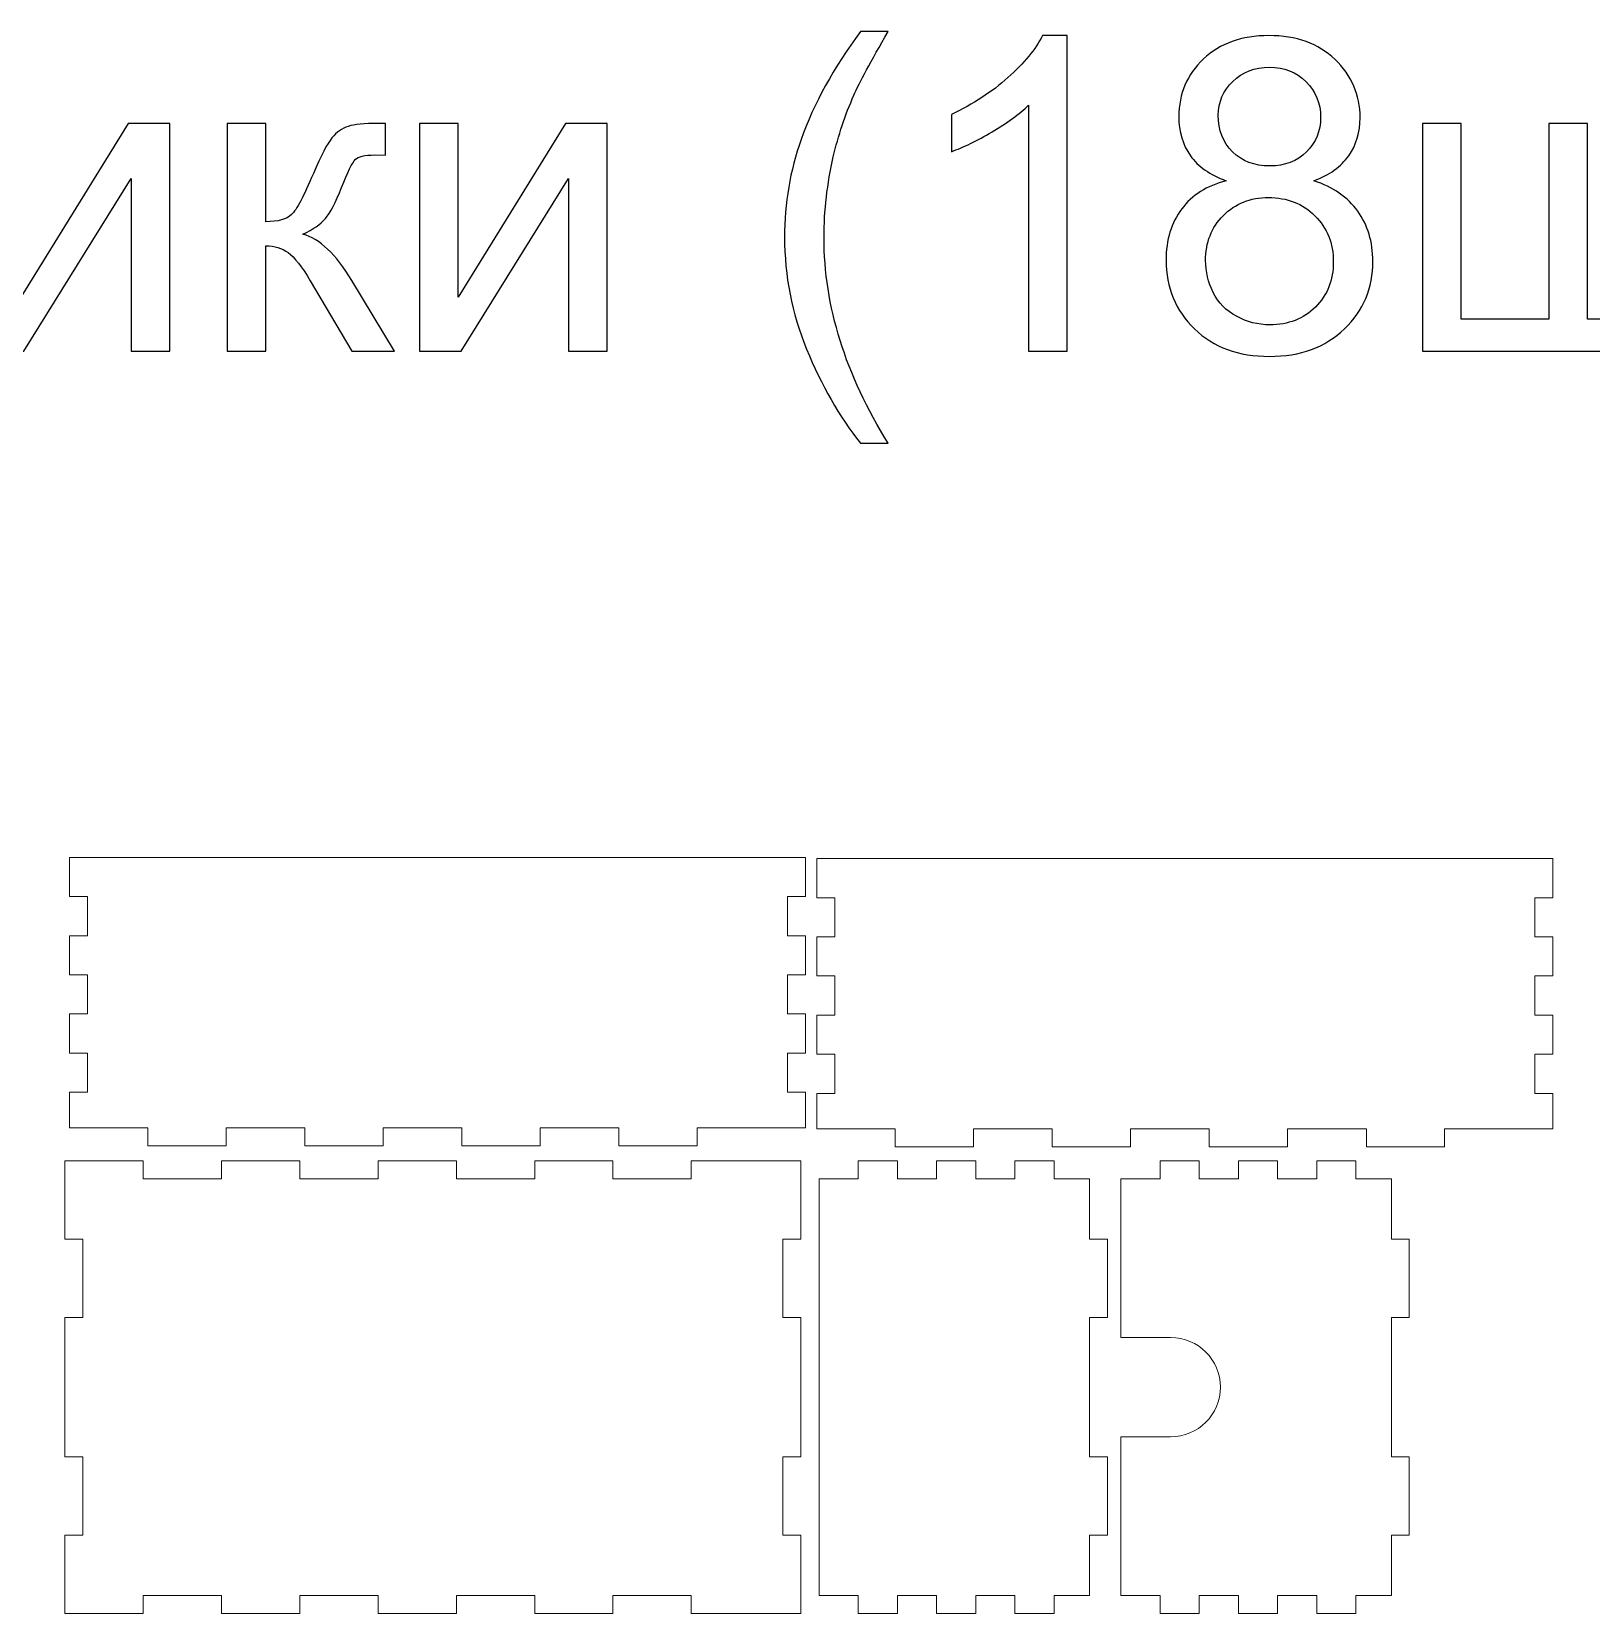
# Model space of a CAD drawing. Header units: centimetres. Extents: x -298 to 0, y -88 to 63.
# Drawn here: x -235.46 to -204.1, y -52.07 to -20.26 of the extents above; entities that cross this region are included whole.
import ezdxf

# ---------------------------------------------------------------- set-up
doc = ezdxf.new("R2010")
doc.units = ezdxf.units.CM
doc.header["$MEASUREMENT"] = 0
doc.layers.add('layer 1', color=7, linetype='Continuous')

msp = doc.modelspace()

# ---------------------------------------------------------------- linework, layer by layer
at = {"layer": 'layer 1', "color": 250}
for points, knots in [([(-218.79414, -28.53623), (-219.22084, -27.99624), (-219.58279, -27.36503), (-219.87853, -26.64112), (-219.87853, -26.64112), (-220.17428, -25.91721), (-220.32141, -25.16682), (-220.32141, -24.39142), (-220.32141, -24.39142), (-220.32141, -23.70723), (-220.21106, -23.05248), (-219.99036, -22.42715), (-219.99036, -22.42715), (-219.7314, -21.7003), (-219.33266, -20.97639), (-218.79414, -20.25543), (-218.79414, -20.25543), (-218.79414, -20.25543), (-218.23797, -20.25543), (-218.23797, -20.25543), (-218.23797, -20.25543), (-218.58521, -20.8528), (-218.81621, -21.27949), (-218.92804, -21.53551), (-218.92804, -21.53551), (-219.10313, -21.9313), (-219.24144, -22.34476), (-219.34149, -22.77586), (-219.34149, -22.77586), (-219.46508, -23.31291), (-219.52688, -23.8529), (-219.52688, -24.39583), (-219.52688, -24.39583), (-219.52688, -25.77743), (-219.09724, -27.15757), (-218.23797, -28.53623), (-218.23797, -28.53623), (-218.23797, -28.53623), (-218.79414, -28.53623), (-218.79414, -28.53623)], [0, 0, 0, 0, 0.09090909, 0.09090909, 0.09090909, 0.09090909, 0.18181818, 0.18181818, 0.18181818, 0.18181818, 0.27272727, 0.27272727, 0.27272727, 0.27272727, 0.36363636, 0.36363636, 0.36363636, 0.36363636, 0.45454545, 0.45454545, 0.45454545, 0.45454545, 0.54545455, 0.54545455, 0.54545455, 0.54545455, 0.63636364, 0.63636364, 0.63636364, 0.63636364, 0.72727273, 0.72727273, 0.72727273, 0.72727273, 0.81818182, 0.81818182, 0.81818182, 0.81818182, 1, 1, 1, 1]), ([(-214.63609, -26.68232), (-214.63609, -26.68232), (-215.41297, -26.68232), (-215.41297, -26.68232), (-215.41297, -26.68232), (-215.41297, -26.68232), (-215.41297, -21.73561), (-215.41297, -21.73561), (-215.41297, -21.73561), (-215.59983, -21.91512), (-215.84554, -22.09315), (-216.14864, -22.27119), (-216.14864, -22.27119), (-216.45174, -22.44922), (-216.72542, -22.58312), (-216.96672, -22.6714), (-216.96672, -22.6714), (-216.96672, -22.6714), (-216.96672, -21.921), (-216.96672, -21.921), (-216.96672, -21.921), (-216.53267, -21.71796), (-216.15306, -21.47077), (-215.82789, -21.17944), (-215.82789, -21.17944), (-215.50272, -20.88958), (-215.27172, -20.60855), (-215.13635, -20.33488), (-215.13635, -20.33488), (-215.13635, -20.33488), (-214.63609, -20.33488), (-214.63609, -20.33488), (-214.63609, -20.33488), (-214.63609, -20.33488), (-214.63609, -26.68232), (-214.63609, -26.68232)], [0, 0, 0, 0, 0.1, 0.1, 0.1, 0.1, 0.2, 0.2, 0.2, 0.2, 0.3, 0.3, 0.3, 0.3, 0.4, 0.4, 0.4, 0.4, 0.5, 0.5, 0.5, 0.5, 0.6, 0.6, 0.6, 0.6, 0.7, 0.7, 0.7, 0.7, 0.8, 0.8, 0.8, 0.8, 1, 1, 1, 1]), ([(-211.44324, -23.25553), (-211.76547, -23.13782), (-212.00383, -22.96861), (-212.15979, -22.75085), (-212.15979, -22.75085), (-212.31429, -22.53162), (-212.39227, -22.26972), (-212.39227, -21.96515), (-212.39227, -21.96515), (-212.39227, -21.50461), (-212.22748, -21.11911), (-211.89789, -20.80571), (-211.89789, -20.80571), (-211.56684, -20.49232), (-211.12837, -20.33488), (-210.57956, -20.33488), (-210.57956, -20.33488), (-210.02927, -20.33488), (-209.58492, -20.49526), (-209.24945, -20.81601), (-209.24945, -20.81601), (-208.91398, -21.13677), (-208.74624, -21.52668), (-208.74624, -21.98722), (-208.74624, -21.98722), (-208.74624, -22.28002), (-208.82275, -22.53603), (-208.97578, -22.75232), (-208.97578, -22.75232), (-209.1288, -22.97008), (-209.36127, -23.13782), (-209.67467, -23.25553), (-209.67467, -23.25553), (-209.2877, -23.38206), (-208.9949, -23.58511), (-208.79333, -23.86761), (-208.79333, -23.86761), (-208.59175, -24.14864), (-208.49023, -24.48411), (-208.49023, -24.87549), (-208.49023, -24.87549), (-208.49023, -25.41548), (-208.6815, -25.86866), (-209.06259, -26.2365), (-209.06259, -26.2365), (-209.44514, -26.60434), (-209.94687, -26.78826), (-210.56926, -26.78826), (-210.56926, -26.78826), (-211.19164, -26.78826), (-211.69337, -26.60434), (-212.07593, -26.23503), (-212.07593, -26.23503), (-212.45701, -25.86572), (-212.64829, -25.40518), (-212.64829, -24.85342), (-212.64829, -24.85342), (-212.64829, -24.44291), (-212.54382, -24.09861), (-212.33489, -23.822), (-212.33489, -23.822), (-212.12595, -23.54391), (-211.82874, -23.35558), (-211.44324, -23.25553)], [0, 0, 0, 0, 0.05882353, 0.05882353, 0.05882353, 0.05882353, 0.11764706, 0.11764706, 0.11764706, 0.11764706, 0.17647059, 0.17647059, 0.17647059, 0.17647059, 0.23529412, 0.23529412, 0.23529412, 0.23529412, 0.29411765, 0.29411765, 0.29411765, 0.29411765, 0.35294118, 0.35294118, 0.35294118, 0.35294118, 0.41176471, 0.41176471, 0.41176471, 0.41176471, 0.47058824, 0.47058824, 0.47058824, 0.47058824, 0.52941176, 0.52941176, 0.52941176, 0.52941176, 0.58823529, 0.58823529, 0.58823529, 0.58823529, 0.64705882, 0.64705882, 0.64705882, 0.64705882, 0.70588235, 0.70588235, 0.70588235, 0.70588235, 0.76470588, 0.76470588, 0.76470588, 0.76470588, 0.82352941, 0.82352941, 0.82352941, 0.82352941, 0.88235294, 0.88235294, 0.88235294, 0.88235294, 1, 1, 1, 1]), ([(-211.59774, -21.93719), (-211.59774, -22.23735), (-211.5021, -22.48159), (-211.31229, -22.6714), (-211.31229, -22.6714), (-211.12102, -22.8612), (-210.87089, -22.95684), (-210.56043, -22.95684), (-210.56043, -22.95684), (-210.2588, -22.95684), (-210.01455, -22.86267), (-209.82475, -22.67434), (-209.82475, -22.67434), (-209.63494, -22.48601), (-209.54078, -22.255), (-209.54078, -21.98133), (-209.54078, -21.98133), (-209.54078, -21.69589), (-209.63789, -21.45606), (-209.83358, -21.26184), (-209.83358, -21.26184), (-210.0278, -21.06762), (-210.27351, -20.97051), (-210.56926, -20.97051), (-210.56926, -20.97051), (-210.86794, -20.97051), (-211.11366, -21.06615), (-211.30788, -21.25595), (-211.30788, -21.25595), (-211.50063, -21.44576), (-211.59774, -21.67234), (-211.59774, -21.93719)], [0, 0, 0, 0, 0.11111111, 0.11111111, 0.11111111, 0.11111111, 0.22222222, 0.22222222, 0.22222222, 0.22222222, 0.33333333, 0.33333333, 0.33333333, 0.33333333, 0.44444444, 0.44444444, 0.44444444, 0.44444444, 0.55555556, 0.55555556, 0.55555556, 0.55555556, 0.66666667, 0.66666667, 0.66666667, 0.66666667, 0.77777778, 0.77777778, 0.77777778, 0.77777778, 1, 1, 1, 1]), ([(-236.45632, -22.10051), (-236.45632, -22.10051), (-235.67944, -22.10051), (-235.67944, -22.10051), (-235.67944, -22.10051), (-235.67944, -22.10051), (-235.67944, -25.59499), (-235.67944, -25.59499), (-235.67944, -25.59499), (-235.67944, -25.59499), (-233.52096, -22.10051), (-233.52096, -22.10051), (-233.52096, -22.10051), (-233.52096, -22.10051), (-232.6867, -22.10051), (-232.6867, -22.10051), (-232.6867, -22.10051), (-232.6867, -22.10051), (-232.6867, -26.68232), (-232.6867, -26.68232), (-232.6867, -26.68232), (-232.6867, -26.68232), (-233.46358, -26.68232), (-233.46358, -26.68232), (-233.46358, -26.68232), (-233.46358, -26.68232), (-233.46358, -23.20991), (-233.46358, -23.20991), (-233.46358, -23.20991), (-233.46358, -23.20991), (-235.61912, -26.68232), (-235.61912, -26.68232), (-235.61912, -26.68232), (-235.61912, -26.68232), (-236.45632, -26.68232), (-236.45632, -26.68232), (-236.45632, -26.68232), (-236.45632, -26.68232), (-236.45632, -22.10051), (-236.45632, -22.10051)], [0, 0, 0, 0, 0.09090909, 0.09090909, 0.09090909, 0.09090909, 0.18181818, 0.18181818, 0.18181818, 0.18181818, 0.27272727, 0.27272727, 0.27272727, 0.27272727, 0.36363636, 0.36363636, 0.36363636, 0.36363636, 0.45454545, 0.45454545, 0.45454545, 0.45454545, 0.54545455, 0.54545455, 0.54545455, 0.54545455, 0.63636364, 0.63636364, 0.63636364, 0.63636364, 0.72727273, 0.72727273, 0.72727273, 0.72727273, 0.81818182, 0.81818182, 0.81818182, 0.81818182, 1, 1, 1, 1]), ([(-231.53316, -22.10051), (-231.53316, -22.10051), (-230.75628, -22.10051), (-230.75628, -22.10051), (-230.75628, -22.10051), (-230.75628, -22.10051), (-230.75628, -24.07802), (-230.75628, -24.07802), (-230.75628, -24.07802), (-230.50909, -24.07802), (-230.33547, -24.03093), (-230.23542, -23.93529), (-230.23542, -23.93529), (-230.13684, -23.84113), (-229.99118, -23.56598), (-229.79696, -23.10839), (-229.79696, -23.10839), (-229.64394, -22.74644), (-229.52034, -22.50808), (-229.42618, -22.39331), (-229.42618, -22.39331), (-229.33054, -22.27854), (-229.22166, -22.20056), (-229.09806, -22.16084), (-229.09806, -22.16084), (-228.973, -22.12111), (-228.77436, -22.10051), (-228.50216, -22.10051), (-228.50216, -22.10051), (-228.50216, -22.10051), (-228.3462, -22.10051), (-228.3462, -22.10051), (-228.3462, -22.10051), (-228.3462, -22.10051), (-228.3462, -22.74055), (-228.3462, -22.74055), (-228.3462, -22.74055), (-228.3462, -22.74055), (-228.56249, -22.73614), (-228.56249, -22.73614), (-228.56249, -22.73614), (-228.76701, -22.73614), (-228.89796, -22.76704), (-228.95534, -22.82736), (-228.95534, -22.82736), (-229.01567, -22.89063), (-229.10836, -23.07896), (-229.23196, -23.39236), (-229.23196, -23.39236), (-229.34966, -23.69252), (-229.45707, -23.89998), (-229.55565, -24.01475), (-229.55565, -24.01475), (-229.65276, -24.12951), (-229.80431, -24.23398), (-230.00883, -24.32962), (-230.00883, -24.32962), (-229.67483, -24.41937), (-229.34525, -24.72983), (-229.02155, -25.26246), (-229.02155, -25.26246), (-229.02155, -25.26246), (-228.16964, -26.68232), (-228.16964, -26.68232), (-228.16964, -26.68232), (-228.16964, -26.68232), (-229.02302, -26.68232), (-229.02302, -26.68232), (-229.02302, -26.68232), (-229.02302, -26.68232), (-229.86317, -25.26687), (-229.86317, -25.26687), (-229.86317, -25.26687), (-230.03237, -24.97996), (-230.17951, -24.79162), (-230.30458, -24.7004), (-230.30458, -24.7004), (-230.43111, -24.60918), (-230.58119, -24.56356), (-230.75628, -24.56356), (-230.75628, -24.56356), (-230.75628, -24.56356), (-230.75628, -26.68232), (-230.75628, -26.68232), (-230.75628, -26.68232), (-230.75628, -26.68232), (-231.53316, -26.68232), (-231.53316, -26.68232), (-231.53316, -26.68232), (-231.53316, -26.68232), (-231.53316, -22.10051), (-231.53316, -22.10051)], [0, 0, 0, 0, 0.04166667, 0.04166667, 0.04166667, 0.04166667, 0.08333333, 0.08333333, 0.08333333, 0.08333333, 0.125, 0.125, 0.125, 0.125, 0.16666667, 0.16666667, 0.16666667, 0.16666667, 0.20833333, 0.20833333, 0.20833333, 0.20833333, 0.25, 0.25, 0.25, 0.25, 0.29166667, 0.29166667, 0.29166667, 0.29166667, 0.33333333, 0.33333333, 0.33333333, 0.33333333, 0.375, 0.375, 0.375, 0.375, 0.41666667, 0.41666667, 0.41666667, 0.41666667, 0.45833333, 0.45833333, 0.45833333, 0.45833333, 0.5, 0.5, 0.5, 0.5, 0.54166667, 0.54166667, 0.54166667, 0.54166667, 0.58333333, 0.58333333, 0.58333333, 0.58333333, 0.625, 0.625, 0.625, 0.625, 0.66666667, 0.66666667, 0.66666667, 0.66666667, 0.70833333, 0.70833333, 0.70833333, 0.70833333, 0.75, 0.75, 0.75, 0.75, 0.79166667, 0.79166667, 0.79166667, 0.79166667, 0.83333333, 0.83333333, 0.83333333, 0.83333333, 0.875, 0.875, 0.875, 0.875, 0.91666667, 0.91666667, 0.91666667, 0.91666667, 1, 1, 1, 1]), ([(-227.66201, -22.10051), (-227.66201, -22.10051), (-226.88513, -22.10051), (-226.88513, -22.10051), (-226.88513, -22.10051), (-226.88513, -22.10051), (-226.88513, -25.59499), (-226.88513, -25.59499), (-226.88513, -25.59499), (-226.88513, -25.59499), (-224.72665, -22.10051), (-224.72665, -22.10051), (-224.72665, -22.10051), (-224.72665, -22.10051), (-223.89239, -22.10051), (-223.89239, -22.10051), (-223.89239, -22.10051), (-223.89239, -22.10051), (-223.89239, -26.68232), (-223.89239, -26.68232), (-223.89239, -26.68232), (-223.89239, -26.68232), (-224.66927, -26.68232), (-224.66927, -26.68232), (-224.66927, -26.68232), (-224.66927, -26.68232), (-224.66927, -23.20991), (-224.66927, -23.20991), (-224.66927, -23.20991), (-224.66927, -23.20991), (-226.82481, -26.68232), (-226.82481, -26.68232), (-226.82481, -26.68232), (-226.82481, -26.68232), (-227.66201, -26.68232), (-227.66201, -26.68232), (-227.66201, -26.68232), (-227.66201, -26.68232), (-227.66201, -22.10051), (-227.66201, -22.10051)], [0, 0, 0, 0, 0.09090909, 0.09090909, 0.09090909, 0.09090909, 0.18181818, 0.18181818, 0.18181818, 0.18181818, 0.27272727, 0.27272727, 0.27272727, 0.27272727, 0.36363636, 0.36363636, 0.36363636, 0.36363636, 0.45454545, 0.45454545, 0.45454545, 0.45454545, 0.54545455, 0.54545455, 0.54545455, 0.54545455, 0.63636364, 0.63636364, 0.63636364, 0.63636364, 0.72727273, 0.72727273, 0.72727273, 0.72727273, 0.81818182, 0.81818182, 0.81818182, 0.81818182, 1, 1, 1, 1]), ([(-207.49118, -22.10051), (-207.49118, -22.10051), (-206.7143, -22.10051), (-206.7143, -22.10051), (-206.7143, -22.10051), (-206.7143, -22.10051), (-206.7143, -26.03787), (-206.7143, -26.03787), (-206.7143, -26.03787), (-206.7143, -26.03787), (-204.94867, -26.03787), (-204.94867, -26.03787), (-204.94867, -26.03787), (-204.94867, -26.03787), (-204.94867, -22.10051), (-204.94867, -22.10051), (-204.94867, -22.10051), (-204.94867, -22.10051), (-204.17179, -22.10051), (-204.17179, -22.10051), (-204.17179, -22.10051), (-204.17179, -22.10051), (-204.17179, -26.03787), (-204.17179, -26.03787), (-204.17179, -26.03787), (-204.17179, -26.03787), (-202.40616, -26.03787), (-202.40616, -26.03787), (-202.40616, -26.03787), (-202.40616, -26.03787), (-202.40616, -22.10051), (-202.40616, -22.10051), (-202.40616, -22.10051), (-202.40616, -22.10051), (-201.62929, -22.10051), (-201.62929, -22.10051), (-201.62929, -22.10051), (-201.62929, -22.10051), (-201.62929, -26.68232), (-201.62929, -26.68232), (-201.62929, -26.68232), (-201.62929, -26.68232), (-207.49118, -26.68232), (-207.49118, -26.68232), (-207.49118, -26.68232), (-207.49118, -26.68232), (-207.49118, -22.10051), (-207.49118, -22.10051)], [0, 0, 0, 0, 0.07692308, 0.07692308, 0.07692308, 0.07692308, 0.15384615, 0.15384615, 0.15384615, 0.15384615, 0.23076923, 0.23076923, 0.23076923, 0.23076923, 0.30769231, 0.30769231, 0.30769231, 0.30769231, 0.38461538, 0.38461538, 0.38461538, 0.38461538, 0.46153846, 0.46153846, 0.46153846, 0.46153846, 0.53846154, 0.53846154, 0.53846154, 0.53846154, 0.61538462, 0.61538462, 0.61538462, 0.61538462, 0.69230769, 0.69230769, 0.69230769, 0.69230769, 0.76923077, 0.76923077, 0.76923077, 0.76923077, 0.84615385, 0.84615385, 0.84615385, 0.84615385, 1, 1, 1, 1]), ([(-211.85375, -24.85931), (-211.85375, -25.08148), (-211.80225, -25.29483), (-211.69926, -25.50229), (-211.69926, -25.50229), (-211.59626, -25.70828), (-211.4403, -25.86866), (-211.23137, -25.98195), (-211.23137, -25.98195), (-211.02391, -26.09525), (-210.80026, -26.15263), (-210.56337, -26.15263), (-210.56337, -26.15263), (-210.18965, -26.15263), (-209.8836, -26.03345), (-209.64377, -25.79509), (-209.64377, -25.79509), (-209.40394, -25.55673), (-209.28476, -25.25363), (-209.28476, -24.88579), (-209.28476, -24.88579), (-209.28476, -24.51207), (-209.40835, -24.20308), (-209.65407, -23.95884), (-209.65407, -23.95884), (-209.90126, -23.71459), (-210.21319, -23.59247), (-210.58838, -23.59247), (-210.58838, -23.59247), (-210.95622, -23.59247), (-211.25785, -23.71312), (-211.49621, -23.95442), (-211.49621, -23.95442), (-211.73457, -24.19572), (-211.85375, -24.49735), (-211.85375, -24.85931)], [0, 0, 0, 0, 0.1, 0.1, 0.1, 0.1, 0.2, 0.2, 0.2, 0.2, 0.3, 0.3, 0.3, 0.3, 0.4, 0.4, 0.4, 0.4, 0.5, 0.5, 0.5, 0.5, 0.6, 0.6, 0.6, 0.6, 0.7, 0.7, 0.7, 0.7, 0.8, 0.8, 0.8, 0.8, 1, 1, 1, 1])]:
    msp.add_open_spline(points, degree=3, knots=knots, dxfattribs=at)
at = {"layer": 'layer 1', "lineweight": 15}
for points in [[(-219.90341, -36.86525), (-219.90341, -36.86525), (-234.70341, -36.86525), (-234.70341, -36.86525)], [(-234.70341, -36.86525), (-234.70341, -36.86525), (-234.70341, -37.65275), (-234.70341, -37.65275)], [(-219.90341, -37.65275), (-219.90341, -37.65275), (-219.90341, -36.86525), (-219.90341, -36.86525)], [(-204.8699, -36.88862), (-204.8699, -36.88862), (-219.6699, -36.88862), (-219.6699, -36.88862)], [(-219.6699, -36.88862), (-219.6699, -36.88862), (-219.6699, -37.67612), (-219.6699, -37.67612)], [(-204.8699, -37.67612), (-204.8699, -37.67612), (-204.8699, -36.88862), (-204.8699, -36.88862)], [(-234.70341, -37.65275), (-234.70341, -37.65275), (-234.34341, -37.65275), (-234.34341, -37.65275)], [(-234.34341, -37.65275), (-234.34341, -37.65275), (-234.34341, -38.44025), (-234.34341, -38.44025)], [(-220.26341, -38.44025), (-220.26341, -38.44025), (-220.26341, -37.65275), (-220.26341, -37.65275)], [(-220.26341, -37.65275), (-220.26341, -37.65275), (-219.90341, -37.65275), (-219.90341, -37.65275)], [(-219.6699, -37.67612), (-219.6699, -37.67612), (-219.3099, -37.67612), (-219.3099, -37.67612)], [(-219.3099, -37.67612), (-219.3099, -37.67612), (-219.3099, -38.46362), (-219.3099, -38.46362)], [(-205.2299, -38.46362), (-205.2299, -38.46362), (-205.2299, -37.67612), (-205.2299, -37.67612)], [(-205.2299, -37.67612), (-205.2299, -37.67612), (-204.8699, -37.67612), (-204.8699, -37.67612)], [(-234.34341, -38.44025), (-234.34341, -38.44025), (-234.70341, -38.44025), (-234.70341, -38.44025)], [(-234.70341, -38.44025), (-234.70341, -38.44025), (-234.70341, -39.22775), (-234.70341, -39.22775)], [(-219.90341, -38.44025), (-219.90341, -38.44025), (-220.26341, -38.44025), (-220.26341, -38.44025)], [(-219.90341, -39.22775), (-219.90341, -39.22775), (-219.90341, -38.44025), (-219.90341, -38.44025)], [(-219.3099, -38.46362), (-219.3099, -38.46362), (-219.6699, -38.46362), (-219.6699, -38.46362)], [(-219.6699, -38.46362), (-219.6699, -38.46362), (-219.6699, -39.25112), (-219.6699, -39.25112)], [(-204.8699, -38.46362), (-204.8699, -38.46362), (-205.2299, -38.46362), (-205.2299, -38.46362)], [(-204.8699, -39.25112), (-204.8699, -39.25112), (-204.8699, -38.46362), (-204.8699, -38.46362)], [(-234.70341, -39.22775), (-234.70341, -39.22775), (-234.34341, -39.22775), (-234.34341, -39.22775)], [(-234.34341, -39.22775), (-234.34341, -39.22775), (-234.34341, -40.01525), (-234.34341, -40.01525)], [(-220.26341, -40.01525), (-220.26341, -40.01525), (-220.26341, -39.22775), (-220.26341, -39.22775)], [(-220.26341, -39.22775), (-220.26341, -39.22775), (-219.90341, -39.22775), (-219.90341, -39.22775)], [(-219.6699, -39.25112), (-219.6699, -39.25112), (-219.3099, -39.25112), (-219.3099, -39.25112)], [(-219.3099, -39.25112), (-219.3099, -39.25112), (-219.3099, -40.03862), (-219.3099, -40.03862)], [(-205.2299, -40.03862), (-205.2299, -40.03862), (-205.2299, -39.25112), (-205.2299, -39.25112)], [(-205.2299, -39.25112), (-205.2299, -39.25112), (-204.8699, -39.25112), (-204.8699, -39.25112)], [(-234.34341, -40.01525), (-234.34341, -40.01525), (-234.70341, -40.01525), (-234.70341, -40.01525)], [(-234.70341, -40.01525), (-234.70341, -40.01525), (-234.70341, -40.80275), (-234.70341, -40.80275)], [(-219.90341, -40.01525), (-219.90341, -40.01525), (-220.26341, -40.01525), (-220.26341, -40.01525)], [(-219.90341, -40.80275), (-219.90341, -40.80275), (-219.90341, -40.01525), (-219.90341, -40.01525)], [(-219.3099, -40.03862), (-219.3099, -40.03862), (-219.6699, -40.03862), (-219.6699, -40.03862)], [(-219.6699, -40.03862), (-219.6699, -40.03862), (-219.6699, -40.82612), (-219.6699, -40.82612)], [(-204.8699, -40.03862), (-204.8699, -40.03862), (-205.2299, -40.03862), (-205.2299, -40.03862)], [(-204.8699, -40.82612), (-204.8699, -40.82612), (-204.8699, -40.03862), (-204.8699, -40.03862)], [(-234.70341, -40.80275), (-234.70341, -40.80275), (-234.34341, -40.80275), (-234.34341, -40.80275)], [(-234.34341, -40.80275), (-234.34341, -40.80275), (-234.34341, -41.59025), (-234.34341, -41.59025)], [(-220.26341, -41.59025), (-220.26341, -41.59025), (-220.26341, -40.80275), (-220.26341, -40.80275)], [(-220.26341, -40.80275), (-220.26341, -40.80275), (-219.90341, -40.80275), (-219.90341, -40.80275)], [(-219.6699, -40.82612), (-219.6699, -40.82612), (-219.3099, -40.82612), (-219.3099, -40.82612)], [(-219.3099, -40.82612), (-219.3099, -40.82612), (-219.3099, -41.61362), (-219.3099, -41.61362)], [(-205.2299, -41.61362), (-205.2299, -41.61362), (-205.2299, -40.82612), (-205.2299, -40.82612)], [(-205.2299, -40.82612), (-205.2299, -40.82612), (-204.8699, -40.82612), (-204.8699, -40.82612)], [(-234.34341, -41.59025), (-234.34341, -41.59025), (-234.70341, -41.59025), (-234.70341, -41.59025)], [(-234.70341, -41.59025), (-234.70341, -41.59025), (-234.70341, -42.30525), (-234.70341, -42.30525)], [(-219.90341, -41.59025), (-219.90341, -41.59025), (-220.26341, -41.59025), (-220.26341, -41.59025)], [(-219.90341, -42.30525), (-219.90341, -42.30525), (-219.90341, -41.59025), (-219.90341, -41.59025)], [(-219.3099, -41.61362), (-219.3099, -41.61362), (-219.6699, -41.61362), (-219.6699, -41.61362)], [(-219.6699, -41.61362), (-219.6699, -41.61362), (-219.6699, -42.32862), (-219.6699, -42.32862)], [(-204.8699, -41.61362), (-204.8699, -41.61362), (-205.2299, -41.61362), (-205.2299, -41.61362)], [(-204.8699, -42.32862), (-204.8699, -42.32862), (-204.8699, -41.61362), (-204.8699, -41.61362)], [(-234.70341, -42.30525), (-234.70341, -42.30525), (-233.12841, -42.30525), (-233.12841, -42.30525)], [(-233.12841, -42.30525), (-233.12841, -42.30525), (-233.12841, -42.66525), (-233.12841, -42.66525)], [(-231.55341, -42.66525), (-231.55341, -42.66525), (-231.55341, -42.30525), (-231.55341, -42.30525)], [(-231.55341, -42.30525), (-231.55341, -42.30525), (-229.97041, -42.30525), (-229.97041, -42.30525)], [(-229.97041, -42.30525), (-229.97041, -42.30525), (-229.97041, -42.66525), (-229.97041, -42.66525)], [(-228.39541, -42.66525), (-228.39541, -42.66525), (-228.39541, -42.30525), (-228.39541, -42.30525)], [(-228.39541, -42.30525), (-228.39541, -42.30525), (-226.81241, -42.30525), (-226.81241, -42.30525)], [(-226.81241, -42.30525), (-226.81241, -42.30525), (-226.81241, -42.66525), (-226.81241, -42.66525)], [(-225.23741, -42.66525), (-225.23741, -42.66525), (-225.23741, -42.30525), (-225.23741, -42.30525)], [(-225.23741, -42.30525), (-225.23741, -42.30525), (-223.65441, -42.30525), (-223.65441, -42.30525)], [(-223.65441, -42.30525), (-223.65441, -42.30525), (-223.65441, -42.66525), (-223.65441, -42.66525)], [(-222.07941, -42.66525), (-222.07941, -42.66525), (-222.07941, -42.30525), (-222.07941, -42.30525)], [(-222.07941, -42.30525), (-222.07941, -42.30525), (-219.90341, -42.30525), (-219.90341, -42.30525)], [(-219.6699, -42.32862), (-219.6699, -42.32862), (-218.0949, -42.32862), (-218.0949, -42.32862)], [(-218.0949, -42.32862), (-218.0949, -42.32862), (-218.0949, -42.68862), (-218.0949, -42.68862)], [(-216.5199, -42.68862), (-216.5199, -42.68862), (-216.5199, -42.32862), (-216.5199, -42.32862)], [(-216.5199, -42.32862), (-216.5199, -42.32862), (-214.9369, -42.32862), (-214.9369, -42.32862)], [(-214.9369, -42.32862), (-214.9369, -42.32862), (-214.9369, -42.68862), (-214.9369, -42.68862)], [(-213.3619, -42.68862), (-213.3619, -42.68862), (-213.3619, -42.32862), (-213.3619, -42.32862)], [(-213.3619, -42.32862), (-213.3619, -42.32862), (-211.7789, -42.32862), (-211.7789, -42.32862)], [(-211.7789, -42.32862), (-211.7789, -42.32862), (-211.7789, -42.68862), (-211.7789, -42.68862)], [(-210.2039, -42.68862), (-210.2039, -42.68862), (-210.2039, -42.32862), (-210.2039, -42.32862)], [(-210.2039, -42.32862), (-210.2039, -42.32862), (-208.6209, -42.32862), (-208.6209, -42.32862)], [(-208.6209, -42.32862), (-208.6209, -42.32862), (-208.6209, -42.68862), (-208.6209, -42.68862)], [(-207.0459, -42.68862), (-207.0459, -42.68862), (-207.0459, -42.32862), (-207.0459, -42.32862)], [(-207.0459, -42.32862), (-207.0459, -42.32862), (-204.8699, -42.32862), (-204.8699, -42.32862)], [(-233.12841, -42.66525), (-233.12841, -42.66525), (-231.55341, -42.66525), (-231.55341, -42.66525)], [(-229.97041, -42.66525), (-229.97041, -42.66525), (-228.39541, -42.66525), (-228.39541, -42.66525)], [(-226.81241, -42.66525), (-226.81241, -42.66525), (-225.23741, -42.66525), (-225.23741, -42.66525)], [(-223.65441, -42.66525), (-223.65441, -42.66525), (-222.07941, -42.66525), (-222.07941, -42.66525)], [(-218.0949, -42.68862), (-218.0949, -42.68862), (-216.5199, -42.68862), (-216.5199, -42.68862)], [(-214.9369, -42.68862), (-214.9369, -42.68862), (-213.3619, -42.68862), (-213.3619, -42.68862)], [(-211.7789, -42.68862), (-211.7789, -42.68862), (-210.2039, -42.68862), (-210.2039, -42.68862)], [(-208.6209, -42.68862), (-208.6209, -42.68862), (-207.0459, -42.68862), (-207.0459, -42.68862)], [(-233.22203, -42.97169), (-233.22203, -42.97169), (-234.79703, -42.97169), (-234.79703, -42.97169)], [(-234.79703, -42.97169), (-234.79703, -42.97169), (-234.79703, -44.54669), (-234.79703, -44.54669)], [(-233.22203, -43.33169), (-233.22203, -43.33169), (-233.22203, -42.97169), (-233.22203, -42.97169)], [(-230.07203, -42.97169), (-230.07203, -42.97169), (-231.64703, -42.97169), (-231.64703, -42.97169)], [(-231.64703, -42.97169), (-231.64703, -42.97169), (-231.64703, -43.33169), (-231.64703, -43.33169)], [(-230.07203, -43.33169), (-230.07203, -43.33169), (-230.07203, -42.97169), (-230.07203, -42.97169)], [(-226.92203, -42.97169), (-226.92203, -42.97169), (-228.49703, -42.97169), (-228.49703, -42.97169)], [(-228.49703, -42.97169), (-228.49703, -42.97169), (-228.49703, -43.33169), (-228.49703, -43.33169)], [(-226.92203, -43.33169), (-226.92203, -43.33169), (-226.92203, -42.97169), (-226.92203, -42.97169)], [(-223.77203, -42.97169), (-223.77203, -42.97169), (-225.34703, -42.97169), (-225.34703, -42.97169)], [(-225.34703, -42.97169), (-225.34703, -42.97169), (-225.34703, -43.33169), (-225.34703, -43.33169)], [(-223.77203, -43.33169), (-223.77203, -43.33169), (-223.77203, -42.97169), (-223.77203, -42.97169)], [(-219.99703, -42.97169), (-219.99703, -42.97169), (-222.19703, -42.97169), (-222.19703, -42.97169)], [(-222.19703, -42.97169), (-222.19703, -42.97169), (-222.19703, -43.33169), (-222.19703, -43.33169)], [(-219.99703, -44.54669), (-219.99703, -44.54669), (-219.99703, -42.97169), (-219.99703, -42.97169)], [(-218.05232, -42.97169), (-218.05232, -42.97169), (-218.83982, -42.97169), (-218.83982, -42.97169)], [(-218.83982, -42.97169), (-218.83982, -42.97169), (-218.83982, -43.33169), (-218.83982, -43.33169)], [(-218.05232, -43.33169), (-218.05232, -43.33169), (-218.05232, -42.97169), (-218.05232, -42.97169)], [(-216.47732, -42.97169), (-216.47732, -42.97169), (-217.26482, -42.97169), (-217.26482, -42.97169)], [(-217.26482, -42.97169), (-217.26482, -42.97169), (-217.26482, -43.33169), (-217.26482, -43.33169)], [(-216.47732, -43.33169), (-216.47732, -43.33169), (-216.47732, -42.97169), (-216.47732, -42.97169)], [(-214.90232, -42.97169), (-214.90232, -42.97169), (-215.68982, -42.97169), (-215.68982, -42.97169)], [(-215.68982, -42.97169), (-215.68982, -42.97169), (-215.68982, -43.33169), (-215.68982, -43.33169)], [(-214.90232, -43.33169), (-214.90232, -43.33169), (-214.90232, -42.97169), (-214.90232, -42.97169)], [(-211.98184, -42.97169), (-211.98184, -42.97169), (-212.76934, -42.97169), (-212.76934, -42.97169)], [(-212.76934, -42.97169), (-212.76934, -42.97169), (-212.76934, -43.33169), (-212.76934, -43.33169)], [(-211.98184, -43.33169), (-211.98184, -43.33169), (-211.98184, -42.97169), (-211.98184, -42.97169)], [(-210.40684, -42.97169), (-210.40684, -42.97169), (-211.19434, -42.97169), (-211.19434, -42.97169)], [(-211.19434, -42.97169), (-211.19434, -42.97169), (-211.19434, -43.33169), (-211.19434, -43.33169)], [(-210.40684, -43.33169), (-210.40684, -43.33169), (-210.40684, -42.97169), (-210.40684, -42.97169)], [(-208.83184, -42.97169), (-208.83184, -42.97169), (-209.61934, -42.97169), (-209.61934, -42.97169)], [(-209.61934, -42.97169), (-209.61934, -42.97169), (-209.61934, -43.33169), (-209.61934, -43.33169)], [(-208.83184, -43.33169), (-208.83184, -43.33169), (-208.83184, -42.97169), (-208.83184, -42.97169)], [(-231.64703, -43.33169), (-231.64703, -43.33169), (-233.22203, -43.33169), (-233.22203, -43.33169)], [(-228.49703, -43.33169), (-228.49703, -43.33169), (-230.07203, -43.33169), (-230.07203, -43.33169)], [(-225.34703, -43.33169), (-225.34703, -43.33169), (-226.92203, -43.33169), (-226.92203, -43.33169)], [(-222.19703, -43.33169), (-222.19703, -43.33169), (-223.77203, -43.33169), (-223.77203, -43.33169)], [(-218.83982, -43.33169), (-218.83982, -43.33169), (-219.62732, -43.33169), (-219.62732, -43.33169)], [(-219.62732, -43.33169), (-219.62732, -43.33169), (-219.62732, -51.71169), (-219.62732, -51.71169)], [(-217.26482, -43.33169), (-217.26482, -43.33169), (-218.05232, -43.33169), (-218.05232, -43.33169)], [(-215.68982, -43.33169), (-215.68982, -43.33169), (-216.47732, -43.33169), (-216.47732, -43.33169)], [(-214.18732, -43.33169), (-214.18732, -43.33169), (-214.90232, -43.33169), (-214.90232, -43.33169)], [(-214.18732, -44.54669), (-214.18732, -44.54669), (-214.18732, -43.33169), (-214.18732, -43.33169)], [(-212.76934, -43.33169), (-212.76934, -43.33169), (-213.55684, -43.33169), (-213.55684, -43.33169)], [(-213.55684, -43.33169), (-213.55684, -43.33169), (-213.55684, -46.52169), (-213.55684, -46.52169)], [(-211.19434, -43.33169), (-211.19434, -43.33169), (-211.98184, -43.33169), (-211.98184, -43.33169)], [(-209.61934, -43.33169), (-209.61934, -43.33169), (-210.40684, -43.33169), (-210.40684, -43.33169)], [(-208.11684, -43.33169), (-208.11684, -43.33169), (-208.83184, -43.33169), (-208.83184, -43.33169)], [(-208.11684, -44.54669), (-208.11684, -44.54669), (-208.11684, -43.33169), (-208.11684, -43.33169)], [(-234.79703, -44.54669), (-234.79703, -44.54669), (-234.43703, -44.54669), (-234.43703, -44.54669)], [(-234.43703, -44.54669), (-234.43703, -44.54669), (-234.43703, -46.12169), (-234.43703, -46.12169)], [(-220.35703, -46.12169), (-220.35703, -46.12169), (-220.35703, -44.54669), (-220.35703, -44.54669)], [(-220.35703, -44.54669), (-220.35703, -44.54669), (-219.99703, -44.54669), (-219.99703, -44.54669)], [(-213.82732, -44.54669), (-213.82732, -44.54669), (-214.18732, -44.54669), (-214.18732, -44.54669)], [(-213.82732, -46.12169), (-213.82732, -46.12169), (-213.82732, -44.54669), (-213.82732, -44.54669)], [(-207.75684, -44.54669), (-207.75684, -44.54669), (-208.11684, -44.54669), (-208.11684, -44.54669)], [(-207.75684, -46.12169), (-207.75684, -46.12169), (-207.75684, -44.54669), (-207.75684, -44.54669)], [(-234.43703, -46.12169), (-234.43703, -46.12169), (-234.79703, -46.12169), (-234.79703, -46.12169)], [(-234.79703, -46.12169), (-234.79703, -46.12169), (-234.79703, -48.92169), (-234.79703, -48.92169)], [(-219.99703, -46.12169), (-219.99703, -46.12169), (-220.35703, -46.12169), (-220.35703, -46.12169)], [(-219.99703, -48.92169), (-219.99703, -48.92169), (-219.99703, -46.12169), (-219.99703, -46.12169)], [(-214.18732, -48.92169), (-214.18732, -48.92169), (-214.18732, -46.12169), (-214.18732, -46.12169)], [(-214.18732, -46.12169), (-214.18732, -46.12169), (-213.82732, -46.12169), (-213.82732, -46.12169)], [(-208.11684, -48.92169), (-208.11684, -48.92169), (-208.11684, -46.12169), (-208.11684, -46.12169)], [(-208.11684, -46.12169), (-208.11684, -46.12169), (-207.75684, -46.12169), (-207.75684, -46.12169)], [(-213.55684, -46.52169), (-213.55684, -46.52169), (-212.55684, -46.52169), (-212.55684, -46.52169)], [(-212.55684, -48.52169), (-212.55684, -48.52169), (-213.55684, -48.52169), (-213.55684, -48.52169)], [(-213.55684, -48.52169), (-213.55684, -48.52169), (-213.55684, -51.71169), (-213.55684, -51.71169)], [(-234.79703, -48.92169), (-234.79703, -48.92169), (-234.43703, -48.92169), (-234.43703, -48.92169)], [(-234.43703, -48.92169), (-234.43703, -48.92169), (-234.43703, -50.49669), (-234.43703, -50.49669)], [(-220.35703, -50.49669), (-220.35703, -50.49669), (-220.35703, -48.92169), (-220.35703, -48.92169)], [(-220.35703, -48.92169), (-220.35703, -48.92169), (-219.99703, -48.92169), (-219.99703, -48.92169)], [(-213.82732, -48.92169), (-213.82732, -48.92169), (-214.18732, -48.92169), (-214.18732, -48.92169)], [(-213.82732, -50.49669), (-213.82732, -50.49669), (-213.82732, -48.92169), (-213.82732, -48.92169)], [(-207.75684, -48.92169), (-207.75684, -48.92169), (-208.11684, -48.92169), (-208.11684, -48.92169)], [(-207.75684, -50.49669), (-207.75684, -50.49669), (-207.75684, -48.92169), (-207.75684, -48.92169)], [(-234.43703, -50.49669), (-234.43703, -50.49669), (-234.79703, -50.49669), (-234.79703, -50.49669)], [(-234.79703, -50.49669), (-234.79703, -50.49669), (-234.79703, -52.07169), (-234.79703, -52.07169)], [(-219.99703, -50.49669), (-219.99703, -50.49669), (-220.35703, -50.49669), (-220.35703, -50.49669)], [(-219.99703, -52.07169), (-219.99703, -52.07169), (-219.99703, -50.49669), (-219.99703, -50.49669)], [(-214.18732, -51.71169), (-214.18732, -51.71169), (-214.18732, -50.49669), (-214.18732, -50.49669)], [(-214.18732, -50.49669), (-214.18732, -50.49669), (-213.82732, -50.49669), (-213.82732, -50.49669)], [(-208.11684, -51.71169), (-208.11684, -51.71169), (-208.11684, -50.49669), (-208.11684, -50.49669)], [(-208.11684, -50.49669), (-208.11684, -50.49669), (-207.75684, -50.49669), (-207.75684, -50.49669)], [(-233.22203, -52.07169), (-233.22203, -52.07169), (-233.22203, -51.71169), (-233.22203, -51.71169)], [(-233.22203, -51.71169), (-233.22203, -51.71169), (-231.64703, -51.71169), (-231.64703, -51.71169)], [(-231.64703, -51.71169), (-231.64703, -51.71169), (-231.64703, -52.07169), (-231.64703, -52.07169)], [(-230.07203, -52.07169), (-230.07203, -52.07169), (-230.07203, -51.71169), (-230.07203, -51.71169)], [(-230.07203, -51.71169), (-230.07203, -51.71169), (-228.49703, -51.71169), (-228.49703, -51.71169)], [(-228.49703, -51.71169), (-228.49703, -51.71169), (-228.49703, -52.07169), (-228.49703, -52.07169)], [(-226.92203, -52.07169), (-226.92203, -52.07169), (-226.92203, -51.71169), (-226.92203, -51.71169)], [(-226.92203, -51.71169), (-226.92203, -51.71169), (-225.34703, -51.71169), (-225.34703, -51.71169)], [(-225.34703, -51.71169), (-225.34703, -51.71169), (-225.34703, -52.07169), (-225.34703, -52.07169)], [(-223.77203, -52.07169), (-223.77203, -52.07169), (-223.77203, -51.71169), (-223.77203, -51.71169)], [(-223.77203, -51.71169), (-223.77203, -51.71169), (-222.19703, -51.71169), (-222.19703, -51.71169)], [(-222.19703, -51.71169), (-222.19703, -51.71169), (-222.19703, -52.07169), (-222.19703, -52.07169)], [(-219.62732, -51.71169), (-219.62732, -51.71169), (-218.83982, -51.71169), (-218.83982, -51.71169)], [(-218.83982, -51.71169), (-218.83982, -51.71169), (-218.83982, -52.07169), (-218.83982, -52.07169)], [(-218.05232, -52.07169), (-218.05232, -52.07169), (-218.05232, -51.71169), (-218.05232, -51.71169)], [(-218.05232, -51.71169), (-218.05232, -51.71169), (-217.26482, -51.71169), (-217.26482, -51.71169)], [(-217.26482, -51.71169), (-217.26482, -51.71169), (-217.26482, -52.07169), (-217.26482, -52.07169)], [(-216.47732, -52.07169), (-216.47732, -52.07169), (-216.47732, -51.71169), (-216.47732, -51.71169)], [(-216.47732, -51.71169), (-216.47732, -51.71169), (-215.68982, -51.71169), (-215.68982, -51.71169)], [(-215.68982, -51.71169), (-215.68982, -51.71169), (-215.68982, -52.07169), (-215.68982, -52.07169)], [(-214.90232, -52.07169), (-214.90232, -52.07169), (-214.90232, -51.71169), (-214.90232, -51.71169)], [(-214.90232, -51.71169), (-214.90232, -51.71169), (-214.18732, -51.71169), (-214.18732, -51.71169)], [(-213.55684, -51.71169), (-213.55684, -51.71169), (-212.76934, -51.71169), (-212.76934, -51.71169)], [(-212.76934, -51.71169), (-212.76934, -51.71169), (-212.76934, -52.07169), (-212.76934, -52.07169)], [(-211.98184, -52.07169), (-211.98184, -52.07169), (-211.98184, -51.71169), (-211.98184, -51.71169)], [(-211.98184, -51.71169), (-211.98184, -51.71169), (-211.19434, -51.71169), (-211.19434, -51.71169)], [(-211.19434, -51.71169), (-211.19434, -51.71169), (-211.19434, -52.07169), (-211.19434, -52.07169)], [(-210.40684, -52.07169), (-210.40684, -52.07169), (-210.40684, -51.71169), (-210.40684, -51.71169)], [(-210.40684, -51.71169), (-210.40684, -51.71169), (-209.61934, -51.71169), (-209.61934, -51.71169)], [(-209.61934, -51.71169), (-209.61934, -51.71169), (-209.61934, -52.07169), (-209.61934, -52.07169)], [(-208.83184, -52.07169), (-208.83184, -52.07169), (-208.83184, -51.71169), (-208.83184, -51.71169)], [(-208.83184, -51.71169), (-208.83184, -51.71169), (-208.11684, -51.71169), (-208.11684, -51.71169)], [(-234.79703, -52.07169), (-234.79703, -52.07169), (-233.22203, -52.07169), (-233.22203, -52.07169)], [(-231.64703, -52.07169), (-231.64703, -52.07169), (-230.07203, -52.07169), (-230.07203, -52.07169)], [(-228.49703, -52.07169), (-228.49703, -52.07169), (-226.92203, -52.07169), (-226.92203, -52.07169)], [(-225.34703, -52.07169), (-225.34703, -52.07169), (-223.77203, -52.07169), (-223.77203, -52.07169)], [(-222.19703, -52.07169), (-222.19703, -52.07169), (-219.99703, -52.07169), (-219.99703, -52.07169)], [(-218.83982, -52.07169), (-218.83982, -52.07169), (-218.05232, -52.07169), (-218.05232, -52.07169)], [(-217.26482, -52.07169), (-217.26482, -52.07169), (-216.47732, -52.07169), (-216.47732, -52.07169)], [(-215.68982, -52.07169), (-215.68982, -52.07169), (-214.90232, -52.07169), (-214.90232, -52.07169)], [(-212.76934, -52.07169), (-212.76934, -52.07169), (-211.98184, -52.07169), (-211.98184, -52.07169)], [(-211.19434, -52.07169), (-211.19434, -52.07169), (-210.40684, -52.07169), (-210.40684, -52.07169)], [(-209.61934, -52.07169), (-209.61934, -52.07169), (-208.83184, -52.07169), (-208.83184, -52.07169)]]:
    msp.add_open_spline(points, degree=3, dxfattribs=at)
msp.add_open_spline([(-212.55684, -48.52169), (-212.00456, -48.52169), (-211.55684, -48.07398), (-211.55684, -47.52169), (-211.55684, -47.52169), (-211.55684, -46.96941), (-212.00455, -46.52169), (-212.55683, -46.52169)], degree=3, knots=[0, 0, 0, 0, 0.33333333, 0.33333333, 0.33333333, 0.33333333, 1, 1, 1, 1], dxfattribs=at)

doc.saveas('drawing.dxf')
